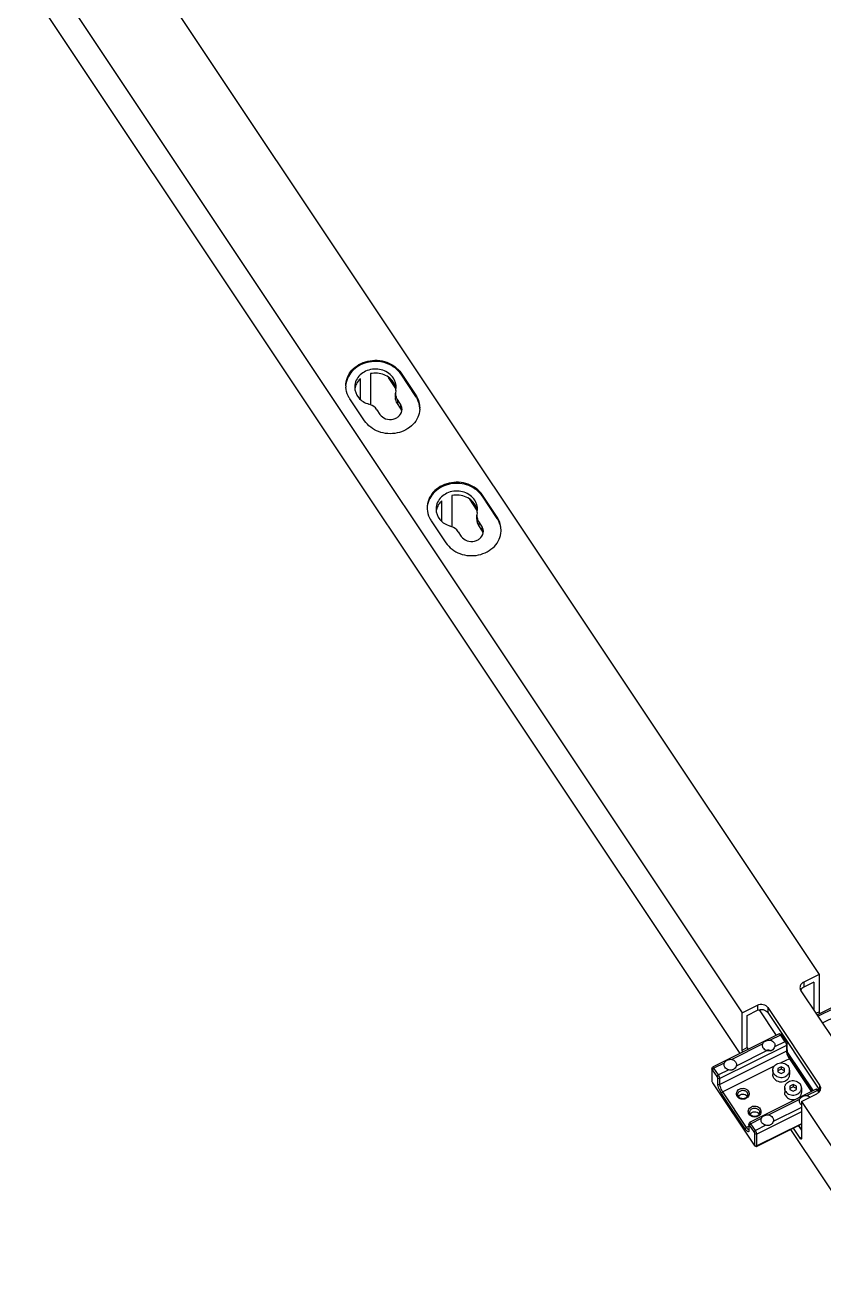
# Model space of a CAD drawing. Header units: millimetres. Extents: x 562 to 17351, y 2396 to 6995.
# Drawn here: x 5662.6 to 5797.6, y 2771.6 to 2983.6 of the extents above; entities that cross this region are included whole.
import ezdxf

# ---------------------------------------------------------------- set-up
doc = ezdxf.new("R2010")
doc.units = ezdxf.units.MM
doc.layers.add('02___PRT_ALL_AXES', color=7, linetype='Continuous')

msp = doc.modelspace()

# ---------------------------------------------------------------- linework, layer by layer
at = {"color": 7, "linetype": 'Continuous'}
for p, q in [((5677.441, 3002.187), (5796.816, 2823.124)), ((5664.45, 2995.692), (5783.825, 2816.629)), ((5662.605, 2990.96), (5783.421, 2809.736)), ((5796.481, 2816.266), (6035.6, 2935.825)), ((5719.278, 2920.404), (5719.278, 2923.834)), ((5721.01, 2924.7), (5721.01, 2919.428)), ((5725.27, 2922.21), (5724.038, 2924.059)), ((5726.151, 2924.792), (5726.151, 2924.592)), ((5726.151, 2924.792), (5728.651, 2921.042)), ((5728.651, 2920.842), (5726.151, 2924.592)), ((5725.251, 2921.827), (5725.202, 2921.399)), ((5725.251, 2921.827), (5725.32, 2922.427)), ((5719.99, 2916.712), (5717.49, 2920.462)), ((5725.202, 2920.724), (5725.202, 2921.399)), ((5726.053, 2919.543), (5725.537, 2920.316)), ((5725.537, 2920.316), (5725.537, 2919.641)), ((5726.053, 2918.868), (5725.537, 2919.641)), ((5726.053, 2919.543), (5726.053, 2918.868)), ((5728.651, 2921.042), (5728.651, 2920.842)), ((5722.073, 2918.584), (5722.589, 2917.811)), ((5733.028, 2899.779), (5733.028, 2903.209)), ((5734.76, 2904.075), (5734.76, 2898.803)), ((5739.042, 2901.554), (5737.775, 2903.454)), ((5739.901, 2904.167), (5739.901, 2903.967)), ((5742.401, 2900.417), (5739.901, 2904.167)), ((5742.401, 2900.217), (5739.901, 2903.967)), ((5739.001, 2901.202), (5738.952, 2900.774)), ((5738.952, 2900.099), (5738.952, 2900.774)), ((5739.001, 2901.202), (5739.07, 2901.802)), ((5742.401, 2900.417), (5742.401, 2900.217)), ((5731.24, 2899.837), (5733.74, 2896.087)), ((5739.803, 2898.918), (5739.287, 2899.691)), ((5739.287, 2899.691), (5739.287, 2899.016)), ((5739.803, 2898.243), (5739.287, 2899.016)), ((5739.803, 2898.918), (5739.803, 2898.243)), ((5735.823, 2897.959), (5736.339, 2897.186)), ((5796.816, 2823.124), (5794.218, 2821.825)), ((5794.218, 2821.825), (5794.218, 2820.95)), ((5795.95, 2821.816), (5794.218, 2820.95)), ((5795.95, 2821.816), (5795.95, 2817.062)), ((5796.816, 2823.124), (5796.816, 2816.799)), ((5793.76, 2820.347), (5802.51, 2807.222)), ((5783.825, 2816.629), (5786.423, 2817.928)), ((5786.423, 2817.928), (5786.423, 2817.053)), ((5783.825, 2810.304), (5783.825, 2816.629)), ((5784.691, 2816.187), (5786.423, 2817.053)), ((5784.691, 2810.737), (5784.691, 2816.187)), ((5786.667, 2817.125), (5789.55, 2812.801)), ((5788.131, 2817.532), (5796.881, 2804.407)), ((5788.131, 2817.532), (5788.131, 2816.657)), ((5788.131, 2816.657), (5796.881, 2803.532)), ((5796.298, 2816.54), (5796.816, 2816.799)), ((5790.081, 2813.066), (5778.823, 2807.437)), ((5790.305, 2812.869), (5788.56, 2811.996)), ((5791.055, 2811.744), (5789.31, 2810.871)), ((5790.428, 2812.951), (5790.118, 2813.066)), ((5790.522, 2812.852), (5790.305, 2812.869)), ((5790.305, 2812.869), (5791.055, 2811.744)), ((5790.522, 2812.852), (5791.272, 2811.727)), ((5791.272, 2811.727), (5791.055, 2811.744)), ((5791.397, 2811.415), (5791.305, 2811.119)), ((5791.397, 2811.415), (5791.397, 2810.415)), ((5791.305, 2811.119), (5780.047, 2805.49)), ((5791.305, 2810.119), (5780.047, 2804.49)), ((5783.825, 2810.304), (5784.691, 2810.737)), ((5784.763, 2810.455), (5784.787, 2810.419)), ((5791.305, 2811.119), (5791.305, 2810.119)), ((5791.397, 2810.415), (5791.305, 2810.119)), ((5791.532, 2809.828), (5795.8, 2803.426)), ((5778.708, 2807.09), (5778.705, 2807.069)), ((5778.705, 2807.069), (5778.705, 2805.069)), ((5778.708, 2807.09), (5778.802, 2807.408)), ((5778.83, 2807.007), (5779.047, 2807.24)), ((5779.58, 2805.882), (5778.83, 2807.007)), ((5780.792, 2808.113), (5779.047, 2807.24)), ((5779.797, 2806.115), (5779.047, 2807.24)), ((5781.542, 2806.988), (5779.797, 2806.115)), ((5789.22, 2807.577), (5780.547, 2803.24)), ((5790.423, 2807.487), (5789.865, 2807.208)), ((5789.865, 2807.208), (5789.865, 2806.649)), ((5790.423, 2807.087), (5789.865, 2806.808)), ((5791.805, 2808.869), (5790.377, 2808.155)), ((5790.982, 2807.208), (5790.423, 2807.487)), ((5790.423, 2807.487), (5790.423, 2807.087)), ((5790.982, 2806.808), (5790.423, 2807.087)), ((5790.982, 2806.649), (5790.982, 2807.208)), ((5792.022, 2808.852), (5791.805, 2808.869)), ((5791.805, 2808.869), (5795.526, 2803.288)), ((5792.022, 2808.852), (5795.68, 2803.365)), ((5779.58, 2805.882), (5779.797, 2806.115)), ((5779.705, 2805.569), (5780.047, 2805.49)), ((5779.705, 2804.569), (5779.705, 2805.569)), ((5780.047, 2804.49), (5780.047, 2805.49)), ((5789.865, 2806.649), (5790.423, 2806.37)), ((5790.423, 2806.37), (5790.982, 2806.649)), ((5778.83, 2804.757), (5785.83, 2794.257)), ((5779.705, 2804.569), (5780.047, 2804.49)), ((5780.33, 2803.007), (5780.547, 2803.24)), ((5784.33, 2797.007), (5780.33, 2803.007)), ((5784.547, 2797.24), (5780.547, 2803.24)), ((5796.331, 2803.691), (5785.073, 2798.062)), ((5792.423, 2804.487), (5791.865, 2804.208)), ((5791.865, 2804.208), (5791.865, 2803.649)), ((5792.423, 2804.087), (5791.865, 2803.808)), ((5791.865, 2803.649), (5792.423, 2803.37)), ((5792.982, 2804.208), (5792.423, 2804.487)), ((5792.423, 2804.487), (5792.423, 2804.087)), ((5792.982, 2803.808), (5792.423, 2804.087)), ((5792.423, 2803.37), (5792.982, 2803.649)), ((5792.982, 2803.649), (5792.982, 2804.208)), ((5793.825, 2801.629), (5796.423, 2802.928)), ((5796.555, 2803.494), (5794.81, 2802.621)), ((5796.678, 2803.576), (5796.368, 2803.691)), ((5796.772, 2803.477), (5796.555, 2803.494)), ((5796.555, 2803.494), (5796.761, 2803.185)), ((5796.772, 2803.477), (5796.865, 2803.338)), ((5796.881, 2804.407), (5796.881, 2803.532)), ((5793.825, 2801.629), (5808.825, 2779.129)), ((5793.825, 2801.629), (5793.825, 2795.304)), ((5787.042, 2798.738), (5785.297, 2797.865)), ((5793.825, 2799.879), (5786.297, 2796.115)), ((5784.33, 2797.007), (5784.547, 2797.24)), ((5784.955, 2797.444), (5784.547, 2797.24)), ((5784.955, 2796.694), (5784.942, 2796.588)), ((5784.958, 2797.715), (5784.955, 2797.694)), ((5784.955, 2797.694), (5784.955, 2796.694)), ((5784.958, 2797.715), (5785.052, 2798.033)), ((5785.08, 2797.632), (5785.297, 2797.865)), ((5785.83, 2796.507), (5785.08, 2797.632)), ((5786.047, 2796.74), (5785.297, 2797.865)), ((5785.83, 2796.507), (5786.047, 2796.74)), ((5787.792, 2797.613), (5786.047, 2796.74)), ((5793.825, 2797.82), (5786.27, 2794.043)), ((5793.825, 2797.879), (5786.297, 2794.115)), ((5791.98, 2796.897), (5808.825, 2771.629)), ((5792.442, 2797.129), (5793.575, 2795.429)), ((5793.308, 2797.562), (5793.825, 2796.786)), ((5793.346, 2797.581), (5793.825, 2796.861)), ((5785.955, 2796.194), (5786.297, 2796.115)), ((5785.955, 2794.194), (5785.955, 2796.194)), ((5786.297, 2794.115), (5786.297, 2796.115)), ((5793.825, 2795.554), (5793.575, 2795.429)), ((5793.825, 2795.304), (5793.799, 2795.232)), ((5785.924, 2794.158), (5786.234, 2794.043)), ((5785.955, 2794.194), (5786.297, 2794.115))]:
    msp.add_line(p, q, dxfattribs=at)
for centre, radius, start, end in [((5720.572, 2922.627), 3.752, 180.00329, 183.01696), ((5722.671, 2921.75), 2.649, 8.88904, 14.04032), ((5727.075, 2920.723), 1.873, 179.98006, 182.73228), ((5724.687, 2917.957), 1.641, 23.79546, 33.70389), ((5724.751, 2917.985), 1.571, 13.07667, 23.80462), ((5724.814, 2918.677), 1.507, 0.01107, 11.52402), ((5725.581, 2918.877), 3.739, 356.83561, 0.00269), ((5734.322, 2902.002), 3.752, 180.00327, 183.01692), ((5734.723, 2901.125), 2.652, 167.82109, 171.30069), ((5736.331, 2901.101), 2.743, 14.27452, 24.41201), ((5736.41, 2901.122), 2.661, 7.76976, 14.24381), ((5738.437, 2897.332), 1.641, 23.79546, 33.70389), ((5738.564, 2898.052), 1.507, 0.01107, 11.52402), ((5739.331, 2898.252), 3.739, 356.84411, 0.00268), ((5738.501, 2897.36), 1.571, 13.07667, 23.80462), ((5796.026, 2802.962), 1.027, 27.73322, 33.69294)]:
    msp.add_arc(centre, radius, start, end, dxfattribs=at)
for points, knots in [([(5716.821, 2922.627), (5716.821, 2923.099), (5717.008, 2924.068), (5717.806, 2925.337), (5719.022, 2926.308), (5721.017, 2927.079), (5723.771, 2926.952), (5725.59, 2925.634), (5726.151, 2924.792)], [0, 0, 0, 0, 0.1156556, 0.2349957, 0.3599532, 0.4900566, 0.7522948, 1, 1, 1, 1]), ([(5726.151, 2924.592), (5725.612, 2925.4), (5723.893, 2926.683), (5721.262, 2926.893), (5719.305, 2926.251), (5718.068, 2925.395), (5717.189, 2924.242), (5716.903, 2923.333), (5716.848, 2922.879)], [0, 0, 0, 0, 0.2465385, 0.5077957, 0.6380901, 0.7638007, 0.884032, 1, 1, 1, 1]), ([(5725.32, 2922.427), (5725.32, 2922.774), (5725.175, 2923.488), (5724.344, 2924.734), (5722.509, 2925.635), (5720.13, 2925.353), (5718.9, 2924.244), (5718.586, 2923.585)], [0, 0, 0, 0, 0.1165566, 0.2370696, 0.4919815, 0.7550291, 1, 1, 1, 1]), ([(5724.943, 2923.122), (5724.58, 2923.741), (5723.327, 2924.742), (5721.758, 2924.855), (5721.01, 2924.7)], [0, 0, 0, 0, 0.4842525, 1, 1, 1, 1]), ([(5717.49, 2920.462), (5717.392, 2920.61), (5717.042, 2921.213), (5716.853, 2921.911), (5716.826, 2922.43)], [0, 0, 0, 0, 0.2550837, 1, 1, 1, 1]), ([(5718.321, 2922.427), (5718.321, 2921.798), (5718.842, 2920.46), (5720.049, 2919.745), (5720.705, 2919.554)], [0, 0, 0, 0, 0.4794417, 1, 1, 1, 1]), ([(5722.073, 2918.584), (5721.997, 2918.699), (5721.638, 2919.139), (5721.116, 2919.434), (5720.705, 2919.554)], [0, 0, 0, 0, 0.2426117, 1, 1, 1, 1]), ([(5728.651, 2921.042), (5728.759, 2920.88), (5729.138, 2920.218), (5729.321, 2919.444), (5729.321, 2918.877)], [0, 0, 0, 0, 0.2555399, 1, 1, 1, 1]), ([(5729.315, 2918.875), (5729.288, 2919.393), (5729.099, 2920.091), (5728.749, 2920.694), (5728.651, 2920.842)], [0, 0, 0, 0, 0.7450472, 1, 1, 1, 1]), ([(5729.315, 2918.67), (5729.289, 2918.206), (5729.056, 2917.263), (5728.219, 2916.047), (5726.991, 2915.129), (5725.013, 2914.417), (5722.315, 2914.583), (5720.541, 2915.886), (5719.99, 2916.712)], [0, 0, 0, 0, 0.1157631, 0.2354987, 0.3608074, 0.4910113, 0.7528225, 1, 1, 1, 1]), ([(5722.589, 2917.811), (5722.813, 2917.474), (5723.541, 2916.947), (5724.642, 2916.895), (5725.44, 2917.206), (5726.071, 2917.702), (5726.321, 2918.299), (5726.321, 2918.677)], [0, 0, 0, 0, 0.2486924, 0.5119558, 0.6425666, 0.7680098, 1, 1, 1, 1]), ([(5739.901, 2904.167), (5739.34, 2905.009), (5737.521, 2906.327), (5734.767, 2906.454), (5732.772, 2905.683), (5731.556, 2904.712), (5730.758, 2903.443), (5730.571, 2902.474), (5730.571, 2902.002)], [0, 0, 0, 0, 0.2477062, 0.5099451, 0.6400479, 0.765005, 0.8843447, 1, 1, 1, 1]), ([(5739.901, 2903.967), (5739.362, 2904.775), (5737.643, 2906.058), (5735.012, 2906.268), (5733.055, 2905.626), (5731.818, 2904.77), (5730.939, 2903.617), (5730.653, 2902.708), (5730.598, 2902.254)], [0, 0, 0, 0, 0.2465385, 0.5077957, 0.6380901, 0.7638007, 0.884032, 1, 1, 1, 1]), ([(5739.07, 2901.802), (5739.07, 2902.149), (5738.925, 2902.863), (5738.094, 2904.109), (5736.259, 2905.01), (5733.88, 2904.728), (5732.65, 2903.619), (5732.336, 2902.96)], [0, 0, 0, 0, 0.1165566, 0.2370696, 0.4919815, 0.7550291, 1, 1, 1, 1]), ([(5738.829, 2902.234), (5738.515, 2902.925), (5737.239, 2904.092), (5735.558, 2904.24), (5734.76, 2904.075)], [0, 0, 0, 0, 0.4818711, 1, 1, 1, 1]), ([(5730.576, 2901.805), (5730.603, 2901.286), (5730.792, 2900.588), (5731.142, 2899.985), (5731.24, 2899.837)], [0, 0, 0, 0, 0.7449159, 1, 1, 1, 1]), ([(5732.071, 2901.802), (5732.071, 2901.173), (5732.592, 2899.835), (5733.799, 2899.12), (5734.455, 2898.929)], [0, 0, 0, 0, 0.4794417, 1, 1, 1, 1]), ([(5743.071, 2898.252), (5743.071, 2898.819), (5742.888, 2899.593), (5742.509, 2900.255), (5742.401, 2900.417)], [0, 0, 0, 0, 0.7444599, 1, 1, 1, 1]), ([(5735.823, 2897.959), (5735.747, 2898.074), (5735.388, 2898.514), (5734.866, 2898.809), (5734.455, 2898.929)], [0, 0, 0, 0, 0.2426117, 1, 1, 1, 1]), ([(5743.065, 2898.25), (5743.038, 2898.768), (5742.849, 2899.466), (5742.499, 2900.069), (5742.401, 2900.217)], [0, 0, 0, 0, 0.7450472, 1, 1, 1, 1]), ([(5733.74, 2896.087), (5734.291, 2895.261), (5736.065, 2893.958), (5738.763, 2893.792), (5740.741, 2894.504), (5741.969, 2895.422), (5742.806, 2896.639), (5743.039, 2897.581), (5743.065, 2898.046)], [0, 0, 0, 0, 0.2471803, 0.5089923, 0.6391957, 0.7645032, 0.8842375, 1, 1, 1, 1]), ([(5736.339, 2897.186), (5736.563, 2896.849), (5737.291, 2896.322), (5738.392, 2896.27), (5739.19, 2896.581), (5739.821, 2897.077), (5740.071, 2897.674), (5740.071, 2898.052)], [0, 0, 0, 0, 0.2486924, 0.5119558, 0.6425666, 0.7680098, 1, 1, 1, 1]), ([(5794.218, 2821.825), (5794.037, 2821.735), (5793.72, 2821.474), (5793.593, 2821.077), (5793.593, 2820.888)], [0, 0, 0, 0, 0.5166408, 1, 1, 1, 1]), ([(5786.423, 2817.928), (5786.708, 2818.071), (5787.38, 2818.152), (5787.963, 2817.785), (5788.131, 2817.532)], [0, 0, 0, 0, 0.5116174, 1, 1, 1, 1]), ([(5786.423, 2817.053), (5786.708, 2817.196), (5787.38, 2817.277), (5787.963, 2816.91), (5788.131, 2816.657)], [0, 0, 0, 0, 0.5116174, 1, 1, 1, 1]), ([(5796.816, 2816.799), (5796.816, 2816.779), (5796.829, 2816.669), (5796.867, 2816.564), (5796.902, 2816.481)], [0, 0, 0, 0, 0.1867701, 1, 1, 1, 1]), ([(5790.081, 2813.066), (5790.084, 2813.068), (5790.096, 2813.072), (5790.109, 2813.069), (5790.118, 2813.066)], [0, 0, 0, 0, 0.2215977, 1, 1, 1, 1]), ([(5790.118, 2813.066), (5790.132, 2813.06), (5790.162, 2813.04), (5790.229, 2812.977), (5790.274, 2812.915), (5790.305, 2812.869)], [0, 0, 0, 0, 0.1648311, 0.3902179, 1, 1, 1, 1]), ([(5790.428, 2812.951), (5790.445, 2812.944), (5790.479, 2812.911), (5790.506, 2812.876), (5790.522, 2812.852)], [0, 0, 0, 0, 0.3888628, 1, 1, 1, 1]), ([(5791.055, 2811.744), (5791.126, 2811.638), (5791.211, 2811.473), (5791.285, 2811.259), (5791.305, 2811.161), (5791.305, 2811.119)], [0, 0, 0, 0, 0.562563, 0.8148124, 1, 1, 1, 1]), ([(5791.272, 2811.727), (5791.307, 2811.674), (5791.35, 2811.592), (5791.387, 2811.485), (5791.397, 2811.436), (5791.397, 2811.415)], [0, 0, 0, 0, 0.5625527, 0.8148066, 1, 1, 1, 1]), ([(5783.912, 2809.986), (5783.899, 2810.017), (5783.859, 2810.119), (5783.825, 2810.228), (5783.825, 2810.304)], [0, 0, 0, 0, 0.3040523, 1, 1, 1, 1]), ([(5784.691, 2810.737), (5784.691, 2810.719), (5784.702, 2810.622), (5784.734, 2810.528), (5784.763, 2810.455)], [0, 0, 0, 0, 0.1893398, 1, 1, 1, 1]), ([(5787.893, 2810.283), (5788.032, 2810.336), (5788.333, 2810.386), (5788.631, 2810.318), (5788.765, 2810.257)], [0, 0, 0, 0, 0.500952, 1, 1, 1, 1]), ([(5788.061, 2810.232), (5788.15, 2810.257), (5788.335, 2810.279), (5788.519, 2810.242), (5788.604, 2810.209)], [0, 0, 0, 0, 0.5011157, 1, 1, 1, 1]), ([(5791.305, 2810.119), (5791.305, 2810.082), (5791.314, 2809.998), (5791.356, 2809.804), (5791.452, 2809.53), (5791.607, 2809.194), (5791.735, 2808.974), (5791.805, 2808.869)], [0, 0, 0, 0, 0.0826969, 0.1853146, 0.4373164, 0.7223685, 1, 1, 1, 1]), ([(5791.397, 2810.415), (5791.397, 2810.368), (5791.407, 2810.263), (5791.46, 2810.021), (5791.58, 2809.678), (5791.774, 2809.259), (5791.934, 2808.983), (5792.022, 2808.852)], [0, 0, 0, 0, 0.0827028, 0.1853091, 0.4373155, 0.7223759, 1, 1, 1, 1]), ([(5778.83, 2807.007), (5778.817, 2807.026), (5778.794, 2807.058), (5778.761, 2807.092), (5778.738, 2807.105), (5778.724, 2807.108), (5778.712, 2807.102), (5778.709, 2807.095), (5778.708, 2807.09)], [0, 0, 0, 0, 0.400235, 0.6919062, 0.7916329, 0.864516, 0.9258416, 1, 1, 1, 1]), ([(5778.823, 2807.437), (5778.821, 2807.436), (5778.81, 2807.429), (5778.805, 2807.417), (5778.802, 2807.408)], [0, 0, 0, 0, 0.2215189, 1, 1, 1, 1]), ([(5779.047, 2807.24), (5779.025, 2807.272), (5778.985, 2807.328), (5778.93, 2807.388), (5778.889, 2807.421), (5778.86, 2807.438), (5778.835, 2807.443), (5778.823, 2807.437)], [0, 0, 0, 0, 0.3714583, 0.6674595, 0.7822184, 0.8741057, 1, 1, 1, 1]), ([(5778.705, 2805.069), (5778.705, 2805.048), (5778.715, 2804.999), (5778.752, 2804.892), (5778.795, 2804.81), (5778.83, 2804.757)], [0, 0, 0, 0, 0.1851934, 0.4374473, 1, 1, 1, 1]), ([(5779.705, 2805.569), (5779.705, 2805.59), (5779.695, 2805.639), (5779.658, 2805.746), (5779.616, 2805.829), (5779.58, 2805.882)], [0, 0, 0, 0, 0.1851934, 0.4374473, 1, 1, 1, 1]), ([(5780.047, 2805.49), (5780.047, 2805.532), (5780.027, 2805.63), (5779.953, 2805.844), (5779.867, 2806.009), (5779.797, 2806.115)], [0, 0, 0, 0, 0.1851876, 0.437437, 1, 1, 1, 1]), ([(5780.33, 2803.007), (5780.243, 2803.137), (5780.082, 2803.413), (5779.888, 2803.832), (5779.769, 2804.175), (5779.716, 2804.418), (5779.705, 2804.522), (5779.705, 2804.569)], [0, 0, 0, 0, 0.2776241, 0.5626845, 0.8146909, 0.9172972, 1, 1, 1, 1]), ([(5780.547, 2803.24), (5780.477, 2803.345), (5780.349, 2803.565), (5780.193, 2803.9), (5780.098, 2804.175), (5780.055, 2804.369), (5780.047, 2804.452), (5780.047, 2804.49)], [0, 0, 0, 0, 0.2776315, 0.5626836, 0.8146854, 0.9173031, 1, 1, 1, 1]), ([(5782.997, 2802.465), (5782.929, 2802.568), (5782.834, 2802.803), (5782.864, 2803.184), (5783.061, 2803.521), (5783.386, 2803.762), (5783.787, 2803.877), (5784.208, 2803.854), (5784.59, 2803.695), (5784.787, 2803.504), (5784.859, 2803.396)], [0, 0, 0, 0, 0.117856, 0.2338138, 0.3534079, 0.4797295, 0.6117917, 0.7455219, 0.8760105, 1, 1, 1, 1]), ([(5784.859, 2803.396), (5784.928, 2803.294), (5785.022, 2803.058), (5784.993, 2802.677), (5784.796, 2802.341), (5784.471, 2802.1), (5784.069, 2801.984), (5783.648, 2802.008), (5783.266, 2802.167), (5783.069, 2802.357), (5782.997, 2802.465)], [0, 0, 0, 0, 0.117856, 0.2338138, 0.3534079, 0.4797295, 0.6117917, 0.7455219, 0.8760105, 1, 1, 1, 1]), ([(5783.103, 2802.806), (5783.103, 2802.884), (5783.134, 2803.043), (5783.266, 2803.253), (5783.466, 2803.413), (5783.714, 2803.509), (5783.982, 2803.531), (5784.246, 2803.479), (5784.477, 2803.356), (5784.597, 2803.232), (5784.643, 2803.163)], [0, 0, 0, 0, 0.1149883, 0.2336335, 0.3578641, 0.4872103, 0.6192434, 0.7505803, 0.8780737, 1, 1, 1, 1]), ([(5783.214, 2802.448), (5783.179, 2802.501), (5783.123, 2802.617), (5783.103, 2802.743), (5783.103, 2802.806)], [0, 0, 0, 0, 0.5052831, 1, 1, 1, 1]), ([(5784.753, 2802.806), (5784.753, 2802.728), (5784.722, 2802.568), (5784.591, 2802.359), (5784.39, 2802.198), (5784.143, 2802.103), (5783.874, 2802.08), (5783.611, 2802.133), (5783.379, 2802.255), (5783.26, 2802.38), (5783.214, 2802.448)], [0, 0, 0, 0, 0.1149883, 0.2336335, 0.3578641, 0.4872103, 0.6192434, 0.7505803, 0.8780737, 1, 1, 1, 1]), ([(5784.643, 2803.163), (5784.678, 2803.11), (5784.734, 2802.995), (5784.753, 2802.868), (5784.753, 2802.806)], [0, 0, 0, 0, 0.5052831, 1, 1, 1, 1]), ([(5796.331, 2803.691), (5796.334, 2803.693), (5796.346, 2803.697), (5796.359, 2803.694), (5796.368, 2803.691)], [0, 0, 0, 0, 0.2215977, 1, 1, 1, 1]), ([(5796.368, 2803.691), (5796.382, 2803.685), (5796.412, 2803.665), (5796.479, 2803.602), (5796.524, 2803.54), (5796.555, 2803.494)], [0, 0, 0, 0, 0.1648311, 0.3902179, 1, 1, 1, 1]), ([(5796.678, 2803.576), (5796.695, 2803.569), (5796.729, 2803.536), (5796.756, 2803.501), (5796.772, 2803.477)], [0, 0, 0, 0, 0.3888628, 1, 1, 1, 1]), ([(5784.997, 2799.465), (5784.929, 2799.568), (5784.834, 2799.803), (5784.864, 2800.184), (5785.061, 2800.521), (5785.386, 2800.762), (5785.787, 2800.877), (5786.208, 2800.854), (5786.59, 2800.695), (5786.787, 2800.504), (5786.859, 2800.396)], [0, 0, 0, 0, 0.117856, 0.2338138, 0.3534079, 0.4797295, 0.6117917, 0.7455219, 0.8760105, 1, 1, 1, 1]), ([(5786.859, 2800.396), (5786.928, 2800.294), (5787.022, 2800.058), (5786.993, 2799.677), (5786.796, 2799.341), (5786.471, 2799.1), (5786.069, 2798.984), (5785.648, 2799.008), (5785.266, 2799.167), (5785.069, 2799.357), (5784.997, 2799.465)], [0, 0, 0, 0, 0.117856, 0.2338138, 0.3534079, 0.4797295, 0.6117917, 0.7455219, 0.8760105, 1, 1, 1, 1]), ([(5785.103, 2799.806), (5785.103, 2799.884), (5785.134, 2800.043), (5785.266, 2800.253), (5785.466, 2800.413), (5785.714, 2800.509), (5785.982, 2800.531), (5786.246, 2800.479), (5786.477, 2800.356), (5786.597, 2800.232), (5786.643, 2800.163)], [0, 0, 0, 0, 0.1149883, 0.2336335, 0.3578641, 0.4872103, 0.6192434, 0.7505803, 0.8780737, 1, 1, 1, 1]), ([(5785.214, 2799.448), (5785.179, 2799.501), (5785.123, 2799.617), (5785.103, 2799.743), (5785.103, 2799.806)], [0, 0, 0, 0, 0.5052831, 1, 1, 1, 1]), ([(5786.753, 2799.806), (5786.753, 2799.728), (5786.722, 2799.568), (5786.591, 2799.359), (5786.39, 2799.198), (5786.143, 2799.103), (5785.874, 2799.08), (5785.611, 2799.133), (5785.379, 2799.255), (5785.26, 2799.38), (5785.214, 2799.448)], [0, 0, 0, 0, 0.1149883, 0.2336335, 0.3578641, 0.4872103, 0.6192434, 0.7505803, 0.8780737, 1, 1, 1, 1]), ([(5786.643, 2800.163), (5786.678, 2800.11), (5786.734, 2799.995), (5786.753, 2799.868), (5786.753, 2799.806)], [0, 0, 0, 0, 0.5052831, 1, 1, 1, 1]), ([(5784.942, 2796.588), (5784.936, 2796.567), (5784.923, 2796.538), (5784.891, 2796.513), (5784.853, 2796.501), (5784.792, 2796.513), (5784.716, 2796.558), (5784.629, 2796.631), (5784.491, 2796.778), (5784.395, 2796.91), (5784.33, 2797.007)], [0, 0, 0, 0, 0.0739487, 0.1051053, 0.1360876, 0.2088536, 0.308444, 0.4391652, 0.6003023, 1, 1, 1, 1]), ([(5784.957, 2796.839), (5784.929, 2796.84), (5784.862, 2796.873), (5784.766, 2796.957), (5784.656, 2797.083), (5784.584, 2797.184), (5784.547, 2797.24)], [0, 0, 0, 0, 0.146086, 0.3641879, 0.6528421, 1, 1, 1, 1]), ([(5785.08, 2797.632), (5785.067, 2797.651), (5785.044, 2797.683), (5785.011, 2797.717), (5784.988, 2797.73), (5784.974, 2797.733), (5784.962, 2797.727), (5784.959, 2797.72), (5784.958, 2797.715)], [0, 0, 0, 0, 0.400235, 0.6919062, 0.7916329, 0.864516, 0.9258416, 1, 1, 1, 1]), ([(5785.073, 2798.062), (5785.071, 2798.061), (5785.06, 2798.054), (5785.055, 2798.042), (5785.052, 2798.033)], [0, 0, 0, 0, 0.2215189, 1, 1, 1, 1]), ([(5785.297, 2797.865), (5785.275, 2797.897), (5785.235, 2797.953), (5785.18, 2798.013), (5785.139, 2798.046), (5785.11, 2798.063), (5785.085, 2798.068), (5785.073, 2798.062)], [0, 0, 0, 0, 0.3714583, 0.6674595, 0.7822184, 0.8741057, 1, 1, 1, 1]), ([(5785.955, 2796.194), (5785.955, 2796.215), (5785.945, 2796.264), (5785.908, 2796.371), (5785.866, 2796.454), (5785.83, 2796.507)], [0, 0, 0, 0, 0.1851934, 0.4374473, 1, 1, 1, 1]), ([(5786.297, 2796.115), (5786.297, 2796.157), (5786.277, 2796.255), (5786.203, 2796.469), (5786.117, 2796.634), (5786.047, 2796.74)], [0, 0, 0, 0, 0.1851876, 0.437437, 1, 1, 1, 1]), ([(5785.83, 2794.257), (5785.846, 2794.233), (5785.873, 2794.198), (5785.907, 2794.165), (5785.924, 2794.158)], [0, 0, 0, 0, 0.6111372, 1, 1, 1, 1]), ([(5793.799, 2795.232), (5793.77, 2795.217), (5793.664, 2795.299), (5793.614, 2795.372), (5793.575, 2795.429)], [0, 0, 0, 0, 0.3245067, 1, 1, 1, 1]), ([(5785.924, 2794.158), (5785.928, 2794.157), (5785.937, 2794.155), (5785.949, 2794.162), (5785.954, 2794.176), (5785.955, 2794.188), (5785.955, 2794.194)], [0, 0, 0, 0, 0.2314874, 0.425041, 0.6659153, 1, 1, 1, 1]), ([(5786.234, 2794.043), (5786.237, 2794.042), (5786.249, 2794.039), (5786.263, 2794.039), (5786.27, 2794.043)], [0, 0, 0, 0, 0.2933967, 1, 1, 1, 1]), ([(5786.27, 2794.043), (5786.275, 2794.045), (5786.286, 2794.055), (5786.295, 2794.081), (5786.297, 2794.102), (5786.297, 2794.115)], [0, 0, 0, 0, 0.1851231, 0.5289345, 1, 1, 1, 1])]:
    msp.add_open_spline(points, degree=3, knots=knots, dxfattribs=at)
for points in [[(5718.586, 2923.585), (5718.415, 2923.227), (5718.321, 2922.823), (5718.321, 2922.427)], [(5719.278, 2923.834), (5719.017, 2923.596), (5718.793, 2923.31), (5718.63, 2922.997)], [(5718.63, 2922.997), (5718.489, 2922.727), (5718.392, 2922.431), (5718.348, 2922.13)], [(5725.241, 2922.393), (5725.178, 2922.648), (5725.075, 2922.895), (5724.943, 2923.122)], [(5725.202, 2921.399), (5725.202, 2921.188), (5725.239, 2920.975), (5725.308, 2920.776)], [(5725.537, 2919.641), (5725.343, 2919.932), (5725.221, 2920.285), (5725.204, 2920.634)], [(5725.308, 2920.776), (5725.364, 2920.615), (5725.442, 2920.459), (5725.537, 2920.316)], [(5726.29, 2918.978), (5726.249, 2919.178), (5726.166, 2919.373), (5726.053, 2919.543)], [(5732.336, 2902.96), (5732.165, 2902.602), (5732.071, 2902.198), (5732.071, 2901.802)], [(5732.452, 2902.502), (5732.303, 2902.25), (5732.192, 2901.971), (5732.13, 2901.684)], [(5733.028, 2903.209), (5732.803, 2903.004), (5732.606, 2902.764), (5732.452, 2902.502)], [(5738.952, 2900.774), (5738.952, 2900.563), (5738.989, 2900.35), (5739.058, 2900.151)], [(5738.952, 2900.099), (5738.952, 2899.895), (5738.986, 2899.688), (5739.051, 2899.495)], [(5739.051, 2899.495), (5739.108, 2899.326), (5739.188, 2899.164), (5739.287, 2899.016)], [(5739.058, 2900.151), (5739.114, 2899.99), (5739.192, 2899.834), (5739.287, 2899.691)], [(5740.04, 2898.353), (5739.999, 2898.553), (5739.916, 2898.748), (5739.803, 2898.918)], [(5793.593, 2820.888), (5793.593, 2820.699), (5793.655, 2820.504), (5793.76, 2820.347)], [(5794.218, 2820.95), (5794.004, 2820.843), (5793.81, 2820.666), (5793.701, 2820.453)], [(5796.79, 2803.207), (5796.688, 2803.092), (5796.561, 2802.997), (5796.423, 2802.928)], [(5797.048, 2803.866), (5797.048, 2803.63), (5796.947, 2803.383), (5796.79, 2803.207)], [(5796.881, 2804.407), (5796.986, 2804.25), (5797.049, 2804.055), (5797.048, 2803.866)]]:
    msp.add_open_spline(points, degree=3, dxfattribs=at)
at = {"layer": '02___PRT_ALL_AXES', "color": 7, "linetype": 'Continuous'}
for p, q in [((5796.635, 2816.034), (6032.805, 2934.119)), ((5797.385, 2814.909), (6033.555, 2932.994)), ((5787.287, 2811.36), (5782.065, 2808.749)), ((5788.037, 2810.235), (5782.815, 2807.624)), ((5789.003, 2806.928), (5789.003, 2806.178)), ((5791.843, 2806.928), (5791.843, 2806.178)), ((5791.003, 2803.928), (5791.003, 2803.178)), ((5793.843, 2803.928), (5793.843, 2803.178)), ((5793.537, 2801.985), (5788.315, 2799.374)), ((5793.825, 2800.629), (5789.065, 2798.249))]:
    msp.add_line(p, q, dxfattribs=at)
for centre in [(5784.071, 2802.157), (5786.071, 2799.157)]:
    msp.add_arc(centre, 0.687, 29.51547, 33.69494, dxfattribs=at)
for points in [[(5787.248, 2811.116), (5787.248, 2811.198), (5787.262, 2811.282), (5787.287, 2811.36)], [(5789.348, 2811.116), (5789.348, 2811.033), (5789.335, 2810.95), (5789.31, 2810.871)], [(5780.753, 2807.868), (5780.753, 2807.951), (5780.767, 2808.034), (5780.792, 2808.113)], [(5782.853, 2807.868), (5782.853, 2807.786), (5782.84, 2807.702), (5782.815, 2807.624)], [(5793.498, 2801.741), (5793.498, 2801.823), (5793.512, 2801.907), (5793.537, 2801.985)], [(5787.003, 2798.493), (5787.003, 2798.576), (5787.017, 2798.659), (5787.042, 2798.738)], [(5789.103, 2798.493), (5789.103, 2798.411), (5789.09, 2798.327), (5789.065, 2798.249)]]:
    msp.add_open_spline(points, degree=3, dxfattribs=at)
for points, knots in [([(5787.287, 2811.36), (5787.305, 2811.415), (5787.354, 2811.52), (5787.466, 2811.653), (5787.609, 2811.764), (5787.775, 2811.858), (5787.959, 2811.938), (5788.218, 2812.015), (5788.429, 2812.026), (5788.56, 2811.996)], [0, 0, 0, 0, 0.1136701, 0.22467, 0.341142, 0.4672264, 0.6003702, 0.734954, 1, 1, 1, 1]), ([(5788.56, 2811.996), (5788.692, 2811.967), (5788.941, 2811.865), (5789.137, 2811.677), (5789.208, 2811.57)], [0, 0, 0, 0, 0.5128797, 1, 1, 1, 1]), ([(5789.208, 2811.57), (5789.253, 2811.503), (5789.324, 2811.356), (5789.348, 2811.195), (5789.348, 2811.116)], [0, 0, 0, 0, 0.5052956, 1, 1, 1, 1]), ([(5787.389, 2810.661), (5787.344, 2810.729), (5787.273, 2810.875), (5787.248, 2811.036), (5787.248, 2811.116)], [0, 0, 0, 0, 0.5052956, 1, 1, 1, 1]), ([(5788.037, 2810.235), (5787.905, 2810.264), (5787.656, 2810.366), (5787.46, 2810.554), (5787.389, 2810.661)], [0, 0, 0, 0, 0.5128797, 1, 1, 1, 1]), ([(5789.31, 2810.871), (5789.271, 2810.75), (5789.145, 2810.515), (5788.891, 2810.293), (5788.639, 2810.205), (5788.371, 2810.176), (5788.169, 2810.206), (5788.037, 2810.235)], [0, 0, 0, 0, 0.242731, 0.4935615, 0.6183316, 0.743481, 1, 1, 1, 1]), ([(5780.894, 2807.414), (5780.849, 2807.481), (5780.778, 2807.628), (5780.753, 2807.789), (5780.753, 2807.868)], [0, 0, 0, 0, 0.5052956, 1, 1, 1, 1]), ([(5780.792, 2808.113), (5780.81, 2808.167), (5780.859, 2808.272), (5780.971, 2808.406), (5781.114, 2808.516), (5781.28, 2808.611), (5781.464, 2808.69), (5781.723, 2808.768), (5781.933, 2808.778), (5782.065, 2808.749)], [0, 0, 0, 0, 0.1136701, 0.22467, 0.341142, 0.4672264, 0.6003702, 0.734954, 1, 1, 1, 1]), ([(5781.542, 2806.988), (5781.41, 2807.017), (5781.161, 2807.119), (5780.965, 2807.307), (5780.894, 2807.414)], [0, 0, 0, 0, 0.5128797, 1, 1, 1, 1]), ([(5782.815, 2807.624), (5782.775, 2807.502), (5782.65, 2807.267), (5782.396, 2807.045), (5782.143, 2806.957), (5781.876, 2806.928), (5781.674, 2806.958), (5781.542, 2806.988)], [0, 0, 0, 0, 0.242731, 0.4935615, 0.6183316, 0.743481, 1, 1, 1, 1]), ([(5782.065, 2808.749), (5782.196, 2808.72), (5782.446, 2808.618), (5782.641, 2808.43), (5782.713, 2808.323)], [0, 0, 0, 0, 0.5128797, 1, 1, 1, 1]), ([(5782.713, 2808.323), (5782.758, 2808.255), (5782.829, 2808.109), (5782.853, 2807.948), (5782.853, 2807.868)], [0, 0, 0, 0, 0.5052956, 1, 1, 1, 1]), ([(5789.003, 2806.928), (5789.003, 2806.995), (5789.016, 2807.13), (5789.073, 2807.327), (5789.167, 2807.513), (5789.337, 2807.741), (5789.629, 2807.974), (5790.054, 2808.138), (5790.517, 2808.177), (5790.97, 2808.087), (5791.368, 2807.876), (5791.574, 2807.662), (5791.653, 2807.543)], [0, 0, 0, 0, 0.0574412, 0.1153805, 0.1742514, 0.2343715, 0.3584823, 0.4877045, 0.6196102, 0.7508207, 0.878199, 1, 1, 1, 1]), ([(5791.843, 2806.928), (5791.843, 2807.036), (5791.81, 2807.254), (5791.714, 2807.452), (5791.653, 2807.543)], [0, 0, 0, 0, 0.4947447, 1, 1, 1, 1]), ([(5789.194, 2806.313), (5789.133, 2806.405), (5789.037, 2806.603), (5789.003, 2806.821), (5789.003, 2806.928)], [0, 0, 0, 0, 0.5052553, 1, 1, 1, 1]), ([(5789.194, 2805.563), (5789.133, 2805.655), (5789.037, 2805.853), (5789.003, 2806.071), (5789.003, 2806.178)], [0, 0, 0, 0, 0.5052553, 1, 1, 1, 1]), ([(5789.194, 2806.313), (5789.273, 2806.195), (5789.479, 2805.981), (5789.877, 2805.77), (5790.33, 2805.679), (5790.793, 2805.718), (5791.218, 2805.883), (5791.51, 2806.116), (5791.68, 2806.344), (5791.774, 2806.53), (5791.831, 2806.726), (5791.843, 2806.861), (5791.843, 2806.928)], [0, 0, 0, 0, 0.121801, 0.2491793, 0.3803898, 0.5122955, 0.6415177, 0.7656285, 0.8257486, 0.8846195, 0.9425588, 1, 1, 1, 1]), ([(5789.194, 2805.563), (5789.273, 2805.445), (5789.479, 2805.231), (5789.877, 2805.02), (5790.33, 2804.929), (5790.793, 2804.968), (5791.218, 2805.133), (5791.51, 2805.366), (5791.68, 2805.594), (5791.774, 2805.78), (5791.831, 2805.976), (5791.843, 2806.111), (5791.843, 2806.178)], [0, 0, 0, 0, 0.121801, 0.2491793, 0.3803898, 0.5122955, 0.6415177, 0.7656285, 0.8257486, 0.8846195, 0.9425588, 1, 1, 1, 1]), ([(5791.003, 2803.928), (5791.003, 2803.995), (5791.016, 2804.13), (5791.073, 2804.327), (5791.167, 2804.513), (5791.337, 2804.741), (5791.629, 2804.974), (5792.054, 2805.138), (5792.517, 2805.177), (5792.97, 2805.087), (5793.368, 2804.876), (5793.574, 2804.662), (5793.653, 2804.543)], [0, 0, 0, 0, 0.0574412, 0.1153805, 0.1742514, 0.2343715, 0.3584823, 0.4877045, 0.6196102, 0.7508207, 0.878199, 1, 1, 1, 1]), ([(5783.187, 2802.495), (5783.254, 2802.613), (5783.471, 2802.818), (5783.9, 2802.928), (5784.335, 2802.842), (5784.566, 2802.652), (5784.643, 2802.538)], [0, 0, 0, 0, 0.2411405, 0.4982248, 0.7564704, 1, 1, 1, 1]), ([(5791.194, 2803.313), (5791.133, 2803.405), (5791.037, 2803.603), (5791.003, 2803.821), (5791.003, 2803.928)], [0, 0, 0, 0, 0.5052553, 1, 1, 1, 1]), ([(5791.194, 2802.563), (5791.133, 2802.655), (5791.037, 2802.853), (5791.003, 2803.071), (5791.003, 2803.178)], [0, 0, 0, 0, 0.5052553, 1, 1, 1, 1]), ([(5791.194, 2803.313), (5791.273, 2803.195), (5791.479, 2802.981), (5791.877, 2802.77), (5792.33, 2802.679), (5792.793, 2802.718), (5793.218, 2802.883), (5793.51, 2803.116), (5793.68, 2803.344), (5793.774, 2803.53), (5793.831, 2803.726), (5793.843, 2803.861), (5793.843, 2803.928)], [0, 0, 0, 0, 0.121801, 0.2491793, 0.3803898, 0.5122955, 0.6415177, 0.7656285, 0.8257486, 0.8846195, 0.9425588, 1, 1, 1, 1]), ([(5791.194, 2802.563), (5791.273, 2802.445), (5791.479, 2802.231), (5791.877, 2802.02), (5792.33, 2801.929), (5792.793, 2801.968), (5793.218, 2802.133), (5793.51, 2802.366), (5793.68, 2802.594), (5793.774, 2802.78), (5793.831, 2802.976), (5793.843, 2803.111), (5793.843, 2803.178)], [0, 0, 0, 0, 0.121801, 0.2491793, 0.3803898, 0.5122955, 0.6415177, 0.7656285, 0.8257486, 0.8846195, 0.9425588, 1, 1, 1, 1]), ([(5793.843, 2803.928), (5793.843, 2804.036), (5793.81, 2804.254), (5793.714, 2804.452), (5793.653, 2804.543)], [0, 0, 0, 0, 0.4947447, 1, 1, 1, 1]), ([(5793.639, 2801.286), (5793.594, 2801.354), (5793.523, 2801.5), (5793.498, 2801.661), (5793.498, 2801.741)], [0, 0, 0, 0, 0.5052956, 1, 1, 1, 1]), ([(5793.537, 2801.985), (5793.555, 2802.04), (5793.604, 2802.145), (5793.716, 2802.278), (5793.859, 2802.389), (5794.025, 2802.483), (5794.209, 2802.563), (5794.468, 2802.64), (5794.679, 2802.651), (5794.81, 2802.621)], [0, 0, 0, 0, 0.1136701, 0.22467, 0.341142, 0.4672264, 0.6003702, 0.734954, 1, 1, 1, 1]), ([(5793.822, 2801.084), (5793.804, 2801.099), (5793.736, 2801.16), (5793.677, 2801.23), (5793.639, 2801.286)], [0, 0, 0, 0, 0.2541767, 1, 1, 1, 1]), ([(5794.81, 2802.621), (5794.857, 2802.611), (5795.036, 2802.56), (5795.203, 2802.463), (5795.306, 2802.37)], [0, 0, 0, 0, 0.2565833, 1, 1, 1, 1]), ([(5785.187, 2799.495), (5785.254, 2799.613), (5785.471, 2799.818), (5785.9, 2799.928), (5786.335, 2799.842), (5786.566, 2799.652), (5786.643, 2799.538)], [0, 0, 0, 0, 0.2411405, 0.4982248, 0.7564704, 1, 1, 1, 1]), ([(5787.144, 2798.039), (5787.099, 2798.106), (5787.028, 2798.253), (5787.003, 2798.414), (5787.003, 2798.493)], [0, 0, 0, 0, 0.5052956, 1, 1, 1, 1]), ([(5787.042, 2798.738), (5787.06, 2798.792), (5787.109, 2798.897), (5787.221, 2799.031), (5787.364, 2799.141), (5787.53, 2799.236), (5787.714, 2799.315), (5787.973, 2799.393), (5788.183, 2799.403), (5788.315, 2799.374)], [0, 0, 0, 0, 0.1136701, 0.22467, 0.341142, 0.4672264, 0.6003702, 0.734954, 1, 1, 1, 1]), ([(5788.315, 2799.374), (5788.446, 2799.345), (5788.696, 2799.243), (5788.891, 2799.055), (5788.963, 2798.948)], [0, 0, 0, 0, 0.5128797, 1, 1, 1, 1]), ([(5788.963, 2798.948), (5789.008, 2798.88), (5789.079, 2798.734), (5789.103, 2798.573), (5789.103, 2798.493)], [0, 0, 0, 0, 0.5052956, 1, 1, 1, 1]), ([(5787.792, 2797.613), (5787.66, 2797.642), (5787.411, 2797.744), (5787.215, 2797.932), (5787.144, 2798.039)], [0, 0, 0, 0, 0.5128797, 1, 1, 1, 1]), ([(5789.065, 2798.249), (5789.025, 2798.127), (5788.9, 2797.892), (5788.646, 2797.67), (5788.393, 2797.582), (5788.126, 2797.553), (5787.924, 2797.583), (5787.792, 2797.613)], [0, 0, 0, 0, 0.242731, 0.4935615, 0.6183316, 0.743481, 1, 1, 1, 1])]:
    msp.add_open_spline(points, degree=3, knots=knots, dxfattribs=at)

doc.saveas('drawing.dxf')
